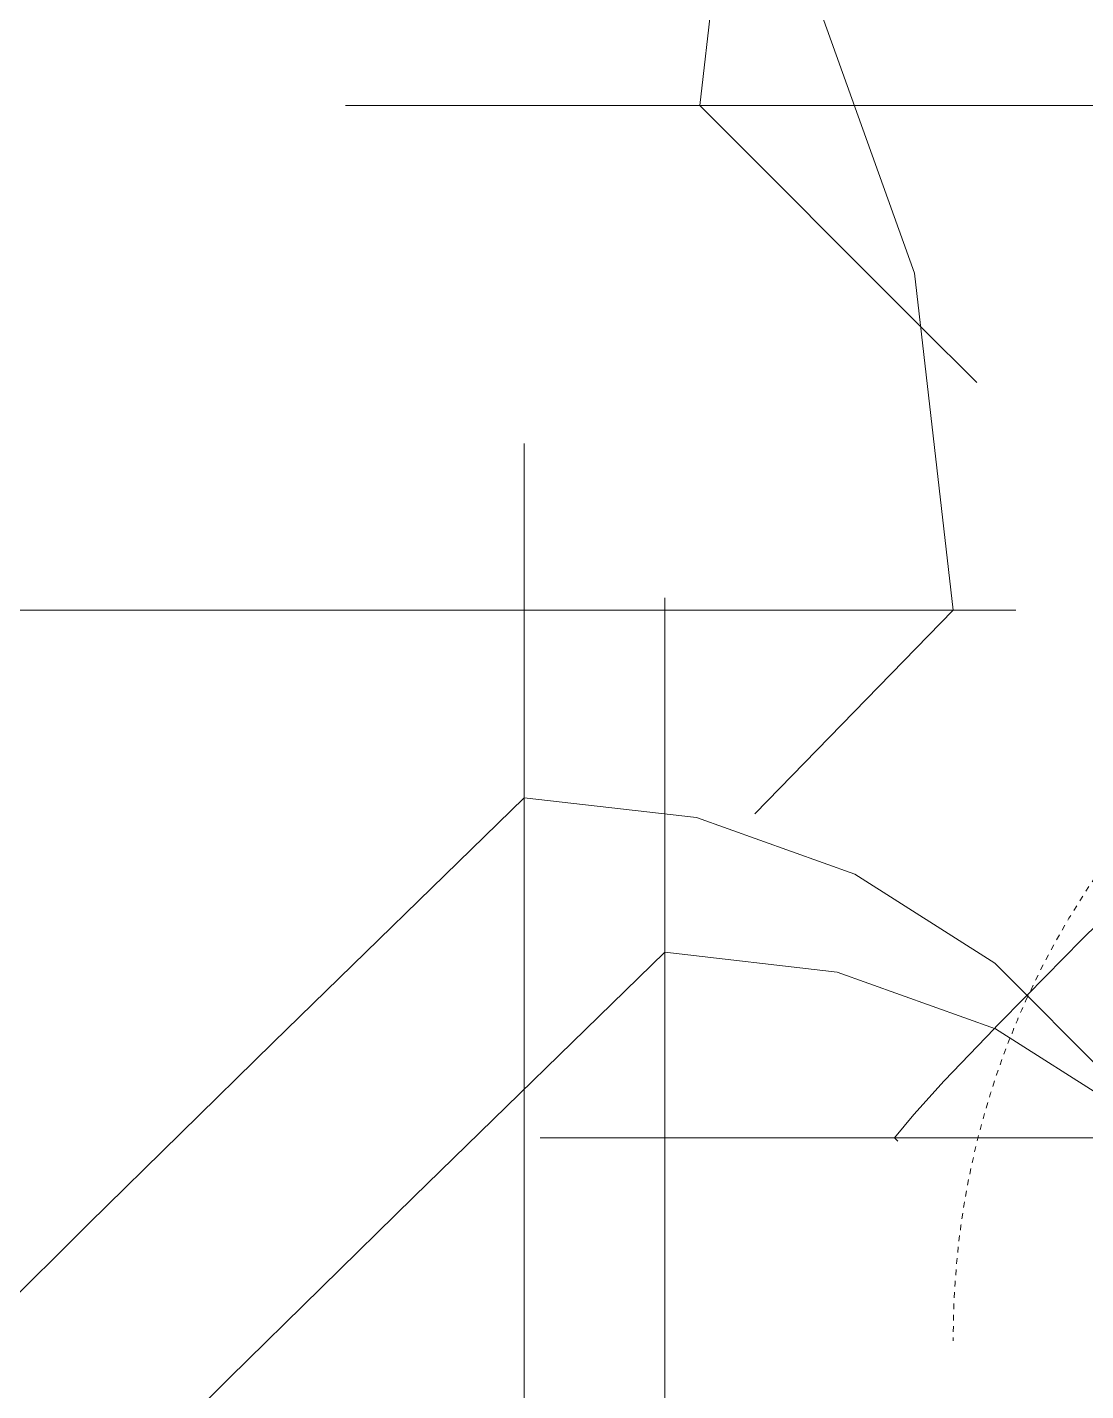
# Model space of a CAD drawing. Header units: inches. Extents: x 9391 to 11530, y 1186 to 2858.
# Drawn here: x 10294.83 to 10318.16, y 2668.33 to 2698.37 of the extents above; entities that cross this region are included whole.
import ezdxf

# ---------------------------------------------------------------- set-up
doc = ezdxf.new("R2010")
doc.units = ezdxf.units.IN
doc.header["$MEASUREMENT"] = 0
doc.linetypes.add('Dash', pattern=[0.25, 0.125, -0.125])
for name, color, linetype, lineweight in [('A-DETL-GENF-1', 254, 'Continuous', 9), ('A-DETL-GENF-2', 253, 'Continuous', 9), ('A-DETL-GENF-3', 9, 'Continuous', 9), ('A-DETL-GENF-HDLN', 1, 'Dash', 9)]:
    doc.layers.add(name, color=color, linetype=linetype, lineweight=lineweight)

# ---------------------------------------------------------------- blocks, each defined once
blk = doc.blocks.new('lupin 26755 - lupin 26755-V123-FLOOR PLAN - ROOF')
at = {"layer": 'A-DETL-GENF-HDLN'}
blk.add_circle((9.724, 6.624), 2.385, dxfattribs=at)
for centre, radius, start, end in [((0, 0), 18, 68.5202, 90.2512), ((0, 0), 18, 65.3804, 68.5202), ((0, 0), 18, 360, 65.3804), ((15.364, -10.234), 18.46, 111.6663, 146.3337), ((-12.131, -1.52), 12.226, 353.6253, 7.1395), ((0, 0), 18, 270.2512, 360)]:
    blk.add_arc(centre, radius, start, end, dxfattribs=at)
blk = doc.blocks.new('magnolia 26756 - magnolia 26756-V124-FLOOR PLAN - ROOF')
at = {"layer": 'A-DETL-GENF-1'}
for p, q in [((7.201, 9.601), (4.367, 12.457)), ((11.198, 5.53), (7.201, 9.601)), ((16.589, 0), (11.198, 5.53)), ((9.245, 0), (8.871, 0)), ((9.533, 0), (9.245, 0)), ((13.536, 0), (9.533, 0)), ((13.243, 0), (12.399, 0)), ((12.399, 0), (12.581, 0)), ((12.581, 0), (12.768, 0)), ((12.768, 0), (12.983, 0)), ((12.983, 0), (14.532, 0)), ((13.605, 0), (13.243, 0)), ((14.449, 0), (13.332, 0)), ((13.332, 0), (14.028, 0)), ((13.564, 0), (13.466, 0)), ((13.466, 0), (13.554, 0)), ((14.132, 0), (13.536, 0)), ((13.554, 0), (13.635, 0)), ((13.683, 0), (13.564, 0)), ((13.927, 0), (13.605, 0)), ((13.635, 0), (13.704, 0)), ((13.819, 0), (13.683, 0)), ((13.704, 0), (13.755, 0)), ((13.775, 0), (13.732, 0)), ((13.732, 0), (13.886, 0)), ((13.755, 0), (13.78, 0)), ((13.78, 0), (13.775, 0)), ((14.26, 0), (13.819, 0)), ((13.886, 0), (14.029, 0)), ((14.211, 0), (13.927, 0)), ((14.028, 0), (14.399, 0)), ((14.029, 0), (14.166, 0)), ((14.507, 0), (14.132, 0)), ((14.166, 0), (14.614, 0)), ((14.457, 0), (14.211, 0)), ((14.399, 0), (14.26, 0)), ((14.655, 0), (14.449, 0)), ((14.666, 0), (14.457, 0)), ((14.684, 0), (14.507, 0)), ((14.532, 0), (14.642, 0)), ((14.614, 0), (14.799, 0)), ((14.642, 0), (14.692, 0)), ((14.818, 0), (14.655, 0)), ((14.84, 0), (14.666, 0)), ((14.692, 0), (14.684, 0)), ((14.799, 0), (15.038, 0)), ((14.932, 0), (14.818, 0)), ((15.183, 0), (14.84, 0)), ((15.177, 0), (14.932, 0)), ((14.932, 0), (15.832, 0)), ((15.087, 0), (14.932, 0)), ((15.038, 0), (15.183, 0)), ((15.216, 0), (15.087, 0)), ((15.651, 0), (15.177, 0)), ((15.183, 0), (15.345, 0)), ((15.319, 0), (15.183, 0)), ((15.703, 0), (15.199, 0)), ((15.199, 0), (16.958, 0)), ((15.329, 0), (15.216, 0)), ((15.466, 0), (15.319, 0)), ((15.436, 0), (15.329, 0)), ((15.345, 0), (15.443, 0)), ((15.549, 0), (15.436, 0)), ((15.443, 0), (15.603, 0)), ((17.156, 0), (15.466, 0)), ((15.832, 0), (15.549, 0)), ((16.324, 0), (15.599, 0)), ((15.599, 0), (15.645, 0)), ((15.603, 0), (15.866, 0)), ((15.649, 0), (15.64, 0)), ((15.64, 0), (15.649, 0)), ((15.645, 0), (15.649, 0)), ((15.649, 0), (15.703, 0)), ((16.432, 0), (15.651, 0)), ((15.803, 0), (15.703, 0)), ((15.703, 0), (15.832, 0)), ((15.862, 0), (15.803, 0)), ((15.832, 0), (16.066, 0)), ((15.866, 0), (15.862, 0)), ((19.399, 0), (15.932, 0)), ((15.932, 0), (16.229, 0)), ((16.066, 0), (16.384, 0)), ((16.151, -3.801), (16.589, 0)), ((16.229, 0), (17.41, 0)), ((16.307, 0), (16.266, 0)), ((16.266, 0), (16.492, 0)), ((18.039, 0), (16.307, 0)), ((16.817, 0), (16.324, 0)), ((16.384, 0), (16.762, 0)), ((16.544, 0), (16.399, 0)), ((16.399, 0), (17.601, 0)), ((16.602, 0), (16.432, 0)), ((16.492, 0), (16.666, 0)), ((16.706, 0), (16.544, 0)), ((17.429, 0), (16.602, 0)), ((16.666, 0), (16.816, 0)), ((16.885, 0), (16.706, 0)), ((16.762, 0), (18.158, 0)), ((16.816, 0), (17.014, 0)), ((16.978, 0), (16.817, 0)), ((17.503, 0), (16.885, 0)), ((16.958, 0), (17.732, 0)), ((17.083, 0), (16.978, 0)), ((17.014, 0), (17.678, 0)), ((17.36, 0), (17.083, 0)), ((17.517, 0), (17.156, 0)), ((17.865, 0), (17.36, 0)), ((17.41, 0), (17.609, 0)), ((17.599, 0), (17.429, 0)), ((17.732, 0), (17.503, 0)), ((17.526, 0), (17.507, 0)), ((17.507, 0), (17.599, 0)), ((17.73, 0), (17.517, 0)), ((17.598, 0), (17.526, 0)), ((17.965, 0), (17.598, 0)), ((17.601, 0), (17.813, 0)), ((17.609, 0), (17.732, 0)), ((17.678, 0), (17.852, 0)), ((17.732, 0), (17.73, 0)), ((17.813, 0), (17.914, 0)), ((17.852, 0), (17.965, 0)), ((17.914, 0), (17.865, 0)), ((18.424, 0), (18.039, 0)), ((18.158, 0), (18.68, 0)), ((18.653, 0), (18.424, 0)), ((18.971, 0), (18.653, 0)), ((18.68, 0), (19.215, 0)), ((19.327, 0), (18.971, 0)), ((19.163, 0), (19.065, 0)), ((19.065, 0), (19.554, 0)), ((19.334, 0), (19.163, 0)), ((19.215, 0), (19.403, 0)), ((19.671, 0), (19.327, 0)), ((19.553, 0), (19.334, 0)), ((19.893, 0), (19.399, 0)), ((19.403, 0), (19.767, 0)), ((19.739, 0), (19.465, 0)), ((19.465, 0), (19.822, 0)), ((19.794, 0), (19.553, 0)), ((19.554, 0), (19.714, 0)), ((19.953, 0), (19.671, 0)), ((19.714, 0), (20.132, 0)), ((20.044, 0), (19.739, 0)), ((19.767, 0), (19.957, 0)), ((20.032, 0), (19.794, 0)), ((19.822, 0), (20.956, 0)), ((20.132, 0), (19.893, 0)), ((20.123, 0), (19.953, 0)), ((19.957, 0), (20.265, 0)), ((20.242, 0), (20.032, 0)), ((20.265, 0), (20.044, 0)), ((20.132, 0), (20.123, 0)), ((20.203, 0), (20.132, 0)), ((21.226, 0), (20.203, 0)), ((20.865, 0), (20.242, 0)), ((22.013, 0), (20.465, 0)), ((20.465, 0), (21.433, 0)), ((20.9, 0), (20.865, 0)), ((20.978, 0), (20.9, 0)), ((20.956, 0), (21.137, 0)), ((21.311, 0), (20.978, 0)), ((21.137, 0), (21.265, 0)), ((21.339, 0), (21.226, 0)), ((21.265, 0), (21.339, 0)), ((21.405, 0), (21.311, 0)), ((21.465, 0), (21.405, 0)), ((21.433, 0), (21.63, 0)), ((21.479, 0), (21.465, 0)), ((21.465, 0), (21.604, 0)), ((21.8, 0), (21.465, 0)), ((21.516, 0), (21.479, 0)), ((21.865, 0), (21.516, 0)), ((21.604, 0), (21.727, 0)), ((21.63, 0), (21.779, 0)), ((21.727, 0), (22.188, 0)), ((21.779, 0), (21.865, 0)), ((22.7, 0), (21.8, 0)), ((22.364, 0), (22.109, 0)), ((22.109, 0), (22.132, 0)), ((22.132, 0), (22.259, 0)), ((22.188, 0), (22.332, 0)), ((22.259, 0), (23.165, 0)), ((22.332, 0), (22.383, 0)), ((22.383, 0), (22.364, 0)), ((23.664, 0), (22.7, 0)), ((23.165, 0), (24.07, 0)), ((24.398, 0), (23.664, 0)), ((24.07, 0), (24.26, 0)), ((24.26, 0), (24.379, 0)), ((24.379, 0), (24.398, 0)), ((1.867, 0), (4.463, 0)), ((4.463, 0), (6.666, 0)), ((4.842, 0), (4.632, 0)), ((4.632, 0), (4.644, 0)), ((4.644, 0), (5.23, 0)), ((6.666, 0), (4.842, 0)), ((5.23, 0), (6.019, 0)), ((6.019, 0), (7.6, 0)), ((7.404, 0), (7.2, 0)), ((7.2, 0), (7.842, 0)), ((7.87, 0), (7.404, 0)), ((7.6, 0), (7.794, 0)), ((7.794, 0), (7.947, 0)), ((7.842, 0), (8.497, 0)), ((8.24, 0), (7.87, 0)), ((7.947, 0), (8.199, 0)), ((8.199, 0), (8.362, 0)), ((8.723, 0), (8.24, 0)), ((8.45, 0), (8.266, 0)), ((8.266, 0), (9.94, 0)), ((8.362, 0), (8.45, 0)), ((8.497, 0), (9.149, 0)), ((9.333, 0), (8.723, 0)), ((9.149, 0), (10.391, 0)), ((9.477, 0), (9.333, 0)), ((9.679, 0), (9.477, 0)), ((10.48, 0), (9.679, 0)), ((9.94, 0), (10.249, 0)), ((10.249, 0), (10.457, 0)), ((10.391, 0), (11.459, 0)), ((10.457, 0), (10.533, 0)), ((10.533, 0), (10.48, 0)), ((11.459, 0), (11.598, 0)), ((11.598, 0), (11.881, 0)), ((11.881, 0), (12.138, 0)), ((12.138, 0), (12.246, 0)), ((12.246, 0), (12.333, 0)), ((12.333, 0), (12.451, 0)), ((12.451, 0), (12.501, 0)), ((12.501, 0), (12.534, 0)), ((12.534, 0), (12.586, 0)), ((12.586, 0), (12.707, 0)), ((12.707, 0), (12.933, 0)), ((12.933, 0), (13.286, 0)), ((13.286, 0), (13.413, 0)), ((13.413, 0), (13.985, 0)), ((13.985, 0), (14.123, 0)), ((14.123, 0), (14.275, 0)), ((14.275, 0), (14.437, 0)), ((14.437, 0), (14.603, 0)), ((14.603, 0), (14.77, 0)), ((14.77, 0), (14.932, 0)), ((14.932, 0), (15.161, 0)), ((15.161, 0), (15.873, 0)), ((15.873, 0), (16.71, 0)), ((16.71, 0), (17.096, 0)), ((17.096, 0), (17.416, 0)), ((17.416, 0), (17.565, 0)), ((17.445, 0), (17.422, 0)), ((17.422, 0), (17.465, 0)), ((17.732, 0), (17.445, 0)), ((17.465, 0), (17.599, 0)), ((17.565, 0), (17.671, 0)), ((17.599, 0), (17.868, 0)), ((17.671, 0), (17.705, 0)), ((17.705, 0), (17.726, 0)), ((17.726, 0), (17.732, 0)), ((17.868, 0), (18.034, 0)), ((18.034, 0), (18.131, 0)), ((18.131, 0), (18.259, 0)), ((18.259, 0), (18.36, 0)), ((18.36, 0), (18.532, 0)), ((18.532, 0), (18.961, 0)), ((18.961, 0), (19.363, 0)), ((19.363, 0), (19.701, 0)), ((19.921, 0), (19.599, 0)), ((19.599, 0), (21.356, 0)), ((19.701, 0), (19.932, 0)), ((20.019, 0), (19.921, 0)), ((19.932, 0), (20.019, 0)), ((21.356, 0), (21.706, 0)), ((21.706, 0), (21.954, 0)), ((21.954, 0), (22.065, 0)), ((22.065, 0), (22.013, 0)), ((14.902, -7.292), (16.151, -3.801)), ((12.942, -10.372), (14.902, -7.292)), ((10.372, -12.942), (12.942, -10.372))]:
    blk.add_line(p, q, dxfattribs=at)
at = {"layer": 'A-DETL-GENF-3'}
for p, q in [((6.833, 0), (0, 0)), ((7.156, 0), (6.833, 0)), ((7.553, 0), (7.156, 0)), ((7.993, 0), (7.553, 0)), ((8.443, 0), (7.993, 0)), ((8.871, 0), (8.443, 0))]:
    blk.add_line(p, q, dxfattribs=at)
blk = doc.blocks.new('magnolia 26756 - magnolia 26756-V125-FLOOR PLAN - ROOF')
at = {"layer": 'A-DETL-GENF-1'}
for p, q in [((0, 24.379), (0, 24.398)), ((0, 24.398), (0, 23.664)), ((0, 24.26), (0, 24.379)), ((0, 24.07), (0, 24.26)), ((0, 23.165), (0, 24.07)), ((0, 23.664), (0, 22.7)), ((0, 22.259), (0, 23.165)), ((0, 22.7), (0, 21.8)), ((0, 22.332), (0, 22.383)), ((0, 22.383), (0, 22.364)), ((0, 22.364), (0, 22.109)), ((0, 22.188), (0, 22.332)), ((0, 22.132), (0, 22.259)), ((0, 21.727), (0, 22.188)), ((0, 22.109), (0, 22.132)), ((0, 21.954), (0, 22.065)), ((0, 22.065), (0, 22.013)), ((0, 22.013), (0, 20.465)), ((0, 21.706), (0, 21.954)), ((0, 21.779), (0, 21.865)), ((0, 21.865), (0, 21.516)), ((0, 21.8), (0, 21.465)), ((0, 21.63), (0, 21.779)), ((0, 21.604), (0, 21.727)), ((0, 21.356), (0, 21.706)), ((0, 21.433), (0, 21.63)), ((0, 21.465), (0, 21.604)), ((0, 21.516), (0, 21.479)), ((0, 21.479), (0, 21.465)), ((0, 21.465), (0, 21.405)), ((0, 20.465), (0, 21.433)), ((0, 21.405), (0, 21.311)), ((0, 19.599), (0, 21.356)), ((0, 21.265), (0, 21.339)), ((0, 21.339), (0, 21.226)), ((0, 21.311), (0, 20.978)), ((0, 21.137), (0, 21.265)), ((0, 21.226), (0, 20.203)), ((0, 20.956), (0, 21.137)), ((0, 20.978), (0, 20.9)), ((0, 19.822), (0, 20.956)), ((0, 20.9), (0, 20.865)), ((0, 20.865), (0, 20.242)), ((0, 19.957), (0, 20.265)), ((0, 20.265), (0, 20.044)), ((0, 20.242), (0, 20.032)), ((0, 20.203), (0, 20.132)), ((0, 19.714), (0, 20.132)), ((0, 20.132), (0, 20.123)), ((0, 20.132), (0, 19.893)), ((0, 20.123), (0, 19.953)), ((0, 20.044), (0, 19.739)), ((0, 20.032), (0, 19.794)), ((0, 19.932), (0, 20.019)), ((0, 20.019), (0, 19.921)), ((0, 19.767), (0, 19.957)), ((0, 19.953), (0, 19.671)), ((0, 19.701), (0, 19.932)), ((0, 19.921), (0, 19.599)), ((0, 19.893), (0, 19.399)), ((0, 19.465), (0, 19.822)), ((0, 19.794), (0, 19.553)), ((0, 19.403), (0, 19.767)), ((0, 19.739), (0, 19.465)), ((0, 19.554), (0, 19.714)), ((0, 19.363), (0, 19.701)), ((0, 19.671), (0, 19.327)), ((0, 19.065), (0, 19.554)), ((0, 19.553), (0, 19.334)), ((0, 19.215), (0, 19.403)), ((0, 19.399), (0, 15.932)), ((0, 18.961), (0, 19.363)), ((0, 19.334), (0, 19.163)), ((0, 19.327), (0, 18.971)), ((0, 18.68), (0, 19.215)), ((0, 19.163), (0, 19.065)), ((0, 18.971), (0, 18.653)), ((0, 18.532), (0, 18.961)), ((0, 18.158), (0, 18.68)), ((0, 18.653), (0, 18.424)), ((0, 18.36), (0, 18.532)), ((0, 18.424), (0, 18.039)), ((0, 18.259), (0, 18.36)), ((0, 18.131), (0, 18.259)), ((0, 16.762), (0, 18.158)), ((0, 18.034), (0, 18.131)), ((0, 18.039), (0, 16.307)), ((0, 17.868), (0, 18.034)), ((0, 17.852), (0, 17.965)), ((0, 17.965), (0, 17.598)), ((0, 17.813), (0, 17.914)), ((0, 17.914), (0, 17.865)), ((0, 17.599), (0, 17.868)), ((0, 17.865), (0, 17.36)), ((0, 17.678), (0, 17.852)), ((0, 17.601), (0, 17.813)), ((0, 17.726), (0, 17.732)), ((0, 17.732), (0, 17.445)), ((0, 16.958), (0, 17.732)), ((0, 17.732), (0, 17.503)), ((0, 17.609), (0, 17.732)), ((0, 17.732), (0, 17.73)), ((0, 17.73), (0, 17.517)), ((0, 17.705), (0, 17.726)), ((0, 17.671), (0, 17.705)), ((0, 17.014), (0, 17.678)), ((0, 17.565), (0, 17.671)), ((0, 17.41), (0, 17.609)), ((0, 16.399), (0, 17.601)), ((0, 17.465), (0, 17.599)), ((0, 17.507), (0, 17.599)), ((0, 17.599), (0, 17.429)), ((0, 17.598), (0, 17.526)), ((0, 17.416), (0, 17.565)), ((0, 17.526), (0, 17.507)), ((0, 17.517), (0, 17.156)), ((0, 17.503), (0, 16.885)), ((0, 17.422), (0, 17.465)), ((0, 17.445), (0, 17.422)), ((0, 17.429), (0, 16.602)), ((0, 17.096), (0, 17.416)), ((0, 16.229), (0, 17.41)), ((0, 17.36), (0, 17.083)), ((0, 17.156), (0, 15.466)), ((0, 16.71), (0, 17.096)), ((0, 17.083), (0, 16.978)), ((0, 16.816), (0, 17.014)), ((0, 16.978), (0, 16.817)), ((0, 15.199), (0, 16.958)), ((0, 16.885), (0, 16.706)), ((0, 16.817), (0, 16.324)), ((0, 16.666), (0, 16.816)), ((0, 16.384), (0, 16.762)), ((0, 15.873), (0, 16.71)), ((0, 16.706), (0, 16.544)), ((0, 16.492), (0, 16.666)), ((0, 16.602), (0, 16.432)), ((0, 16.544), (0, 16.399)), ((0, 16.266), (0, 16.492)), ((0, 16.432), (0, 15.651)), ((0, 16.066), (0, 16.384)), ((0, 16.324), (0, 15.599)), ((0, 16.307), (0, 16.266)), ((0, 15.932), (0, 16.229)), ((0, 15.832), (0, 16.066)), ((0, 15.161), (0, 15.873)), ((0, 15.603), (0, 15.866)), ((0, 15.866), (0, 15.862)), ((0, 15.862), (0, 15.803)), ((0, 14.932), (0, 15.832)), ((0, 15.832), (0, 15.549)), ((0, 15.703), (0, 15.832)), ((0, 15.803), (0, 15.703)), ((0, 15.703), (0, 15.199)), ((0, 15.649), (0, 15.703)), ((0, 15.651), (0, 15.177)), ((0, 15.645), (0, 15.649)), ((0, 15.649), (0, 15.64)), ((0, 15.64), (0, 15.649)), ((0, 15.599), (0, 15.645)), ((0, 15.443), (0, 15.603)), ((0, 15.549), (0, 15.436)), ((0, 15.466), (0, 15.319)), ((0, 15.345), (0, 15.443)), ((0, 15.436), (0, 15.329)), ((0, 15.183), (0, 15.345)), ((0, 15.329), (0, 15.216)), ((0, 15.319), (0, 15.183)), ((0, 15.216), (0, 15.087)), ((0, 15.038), (0, 15.183)), ((0, 15.183), (0, 14.84)), ((0, 15.177), (0, 14.932)), ((0, 14.932), (0, 15.161)), ((0, 15.087), (0, 14.932)), ((0, 14.799), (0, 15.038)), ((0, 14.77), (0, 14.932)), ((0, 14.932), (0, 14.818)), ((0, 14.84), (0, 14.666)), ((0, 14.818), (0, 14.655)), ((0, 14.614), (0, 14.799)), ((0, 14.603), (0, 14.77)), ((0, 14.666), (0, 14.457)), ((0, 14.655), (0, 14.449)), ((0, 14.166), (0, 14.614)), ((0, 14.437), (0, 14.603)), ((0, 14.457), (0, 14.211)), ((0, 14.449), (0, 13.332)), ((0, 14.275), (0, 14.437)), ((0, 14.028), (0, 14.399)), ((0, 14.399), (0, 14.26)), ((0, 14.123), (0, 14.275)), ((0, 14.26), (0, 13.819)), ((0, 14.211), (0, 13.927)), ((0, 14.029), (0, 14.166)), ((0, 13.985), (0, 14.123)), ((0, 13.886), (0, 14.029)), ((0, 13.332), (0, 14.028)), ((0, 13.413), (0, 13.985)), ((0, 13.927), (0, 13.605)), ((0, 13.732), (0, 13.886)), ((0, 13.819), (0, 13.683)), ((0, 13.755), (0, 13.78)), ((0, 13.78), (0, 13.775)), ((0, 13.775), (0, 13.732)), ((0, 13.704), (0, 13.755)), ((0, 13.635), (0, 13.704)), ((0, 13.683), (0, 13.564)), ((0, 13.554), (0, 13.635)), ((0, 13.605), (0, 13.243)), ((0, 13.564), (0, 13.466)), ((0, 13.466), (0, 13.554)), ((4.367, 12.457), (3.138, 13.672)), ((0, 13.286), (0, 13.413)), ((0, 12.933), (0, 13.286)), ((0, 13.243), (0, 12.399)), ((0, 12.707), (0, 12.933)), ((0, 12.768), (0, 12.859)), ((0, 12.581), (0, 12.768)), ((0, 12.586), (0, 12.707)), ((0, 12.534), (0, 12.586)), ((0, 12.399), (0, 12.581)), ((0, 12.501), (0, 12.534)), ((0, 12.451), (0, 12.501)), ((0, 12.333), (0, 12.451)), ((7.201, 9.601), (4.367, 12.457))]:
    blk.add_line(p, q, dxfattribs=at)
at = {"layer": 'A-DETL-GENF-2'}
for p, q in [((-0.072, 16.517), (0, 16.589)), ((0.511, 16.164), (0, 16.589)), ((1.254, 15.496), (0.511, 16.164)), ((2.412, 14.388), (1.254, 15.496)), ((0, 14.597), (0, 14.507)), ((0, 14.507), (0, 14.132)), ((0, 14.132), (0, 13.536)), ((0, 13.536), (0, 10.998))]:
    blk.add_line(p, q, dxfattribs=at)
at = {"layer": 'A-DETL-GENF-3'}
for p, q in [((0, 14.642), (0, 14.692)), ((0, 14.692), (0, 14.684)), ((0, 14.684), (0, 14.597)), ((0, 14.532), (0, 14.642)), ((0, 12.983), (0, 14.532)), ((2.462, 14.341), (2.412, 14.388)), ((3.138, 13.672), (2.462, 14.341)), ((0, 12.859), (0, 12.983))]:
    blk.add_line(p, q, dxfattribs=at)
blk = doc.blocks.new('magnolia 26756 - magnolia 26756-V126-FLOOR PLAN - ROOF')
at = {"layer": 'A-DETL-GENF-1'}
for p, q in [((7.201, 9.601), (4.367, 12.457)), ((11.198, 5.53), (7.201, 9.601)), ((16.589, 0), (11.198, 5.53)), ((7.156, 0), (6.833, 0)), ((7.553, 0), (7.156, 0)), ((7.993, 0), (7.553, 0)), ((8.443, 0), (7.993, 0)), ((8.871, 0), (8.443, 0)), ((9.245, 0), (8.871, 0)), ((9.533, 0), (9.245, 0)), ((13.536, 0), (9.533, 0)), ((13.243, 0), (12.399, 0)), ((12.399, 0), (12.581, 0)), ((12.581, 0), (12.768, 0)), ((12.768, 0), (12.983, 0)), ((12.983, 0), (14.532, 0)), ((13.605, 0), (13.243, 0)), ((14.449, 0), (13.332, 0)), ((13.332, 0), (14.028, 0)), ((13.564, 0), (13.466, 0)), ((13.466, 0), (13.554, 0)), ((14.132, 0), (13.536, 0)), ((13.554, 0), (13.635, 0)), ((13.683, 0), (13.564, 0)), ((13.927, 0), (13.605, 0)), ((13.635, 0), (13.704, 0)), ((13.819, 0), (13.683, 0)), ((13.704, 0), (13.755, 0)), ((13.775, 0), (13.732, 0)), ((13.732, 0), (13.886, 0)), ((13.755, 0), (13.78, 0)), ((13.78, 0), (13.775, 0)), ((14.26, 0), (13.819, 0)), ((13.886, 0), (14.029, 0)), ((14.211, 0), (13.927, 0)), ((14.028, 0), (14.399, 0)), ((14.029, 0), (14.166, 0)), ((14.507, 0), (14.132, 0)), ((14.166, 0), (14.614, 0)), ((14.457, 0), (14.211, 0)), ((14.399, 0), (14.26, 0)), ((14.655, 0), (14.449, 0)), ((14.666, 0), (14.457, 0)), ((14.684, 0), (14.507, 0)), ((14.532, 0), (14.642, 0)), ((14.614, 0), (14.799, 0)), ((14.642, 0), (14.692, 0)), ((14.818, 0), (14.655, 0)), ((14.84, 0), (14.666, 0)), ((14.692, 0), (14.684, 0)), ((14.799, 0), (15.038, 0)), ((14.932, 0), (14.818, 0)), ((15.183, 0), (14.84, 0)), ((15.177, 0), (14.932, 0)), ((14.932, 0), (15.832, 0)), ((15.087, 0), (14.932, 0)), ((15.038, 0), (15.183, 0)), ((15.216, 0), (15.087, 0)), ((15.651, 0), (15.177, 0)), ((15.183, 0), (15.345, 0)), ((15.319, 0), (15.183, 0)), ((15.703, 0), (15.199, 0)), ((15.199, 0), (16.958, 0)), ((15.329, 0), (15.216, 0)), ((15.466, 0), (15.319, 0)), ((15.436, 0), (15.329, 0)), ((15.345, 0), (15.443, 0)), ((15.549, 0), (15.436, 0)), ((15.443, 0), (15.603, 0)), ((17.156, 0), (15.466, 0)), ((15.832, 0), (15.549, 0)), ((16.324, 0), (15.599, 0)), ((15.599, 0), (15.645, 0)), ((15.603, 0), (15.866, 0)), ((15.649, 0), (15.64, 0)), ((15.64, 0), (15.649, 0)), ((15.645, 0), (15.649, 0)), ((15.649, 0), (15.703, 0)), ((16.432, 0), (15.651, 0)), ((15.803, 0), (15.703, 0)), ((15.703, 0), (15.832, 0)), ((15.862, 0), (15.803, 0)), ((15.832, 0), (16.066, 0)), ((15.866, 0), (15.862, 0)), ((19.399, 0), (15.932, 0)), ((15.932, 0), (16.229, 0)), ((16.066, 0), (16.384, 0)), ((16.151, -3.801), (16.589, 0)), ((16.229, 0), (17.41, 0)), ((16.307, 0), (16.266, 0)), ((16.266, 0), (16.492, 0)), ((18.039, 0), (16.307, 0)), ((16.817, 0), (16.324, 0)), ((16.384, 0), (16.762, 0)), ((16.544, 0), (16.399, 0)), ((16.399, 0), (17.601, 0)), ((16.602, 0), (16.432, 0)), ((16.492, 0), (16.666, 0)), ((16.706, 0), (16.544, 0)), ((17.429, 0), (16.602, 0)), ((16.666, 0), (16.816, 0)), ((16.885, 0), (16.706, 0)), ((16.762, 0), (18.158, 0)), ((16.816, 0), (17.014, 0)), ((16.978, 0), (16.817, 0)), ((17.503, 0), (16.885, 0)), ((16.958, 0), (17.732, 0)), ((17.083, 0), (16.978, 0)), ((17.014, 0), (17.678, 0)), ((17.36, 0), (17.083, 0)), ((17.517, 0), (17.156, 0)), ((17.865, 0), (17.36, 0)), ((17.41, 0), (17.609, 0)), ((17.599, 0), (17.429, 0)), ((17.732, 0), (17.503, 0)), ((17.526, 0), (17.507, 0)), ((17.507, 0), (17.599, 0)), ((17.73, 0), (17.517, 0)), ((17.598, 0), (17.526, 0)), ((17.965, 0), (17.598, 0)), ((17.601, 0), (17.813, 0)), ((17.609, 0), (17.732, 0)), ((17.678, 0), (17.852, 0)), ((17.732, 0), (17.73, 0)), ((17.813, 0), (17.914, 0)), ((17.852, 0), (17.965, 0)), ((17.914, 0), (17.865, 0)), ((18.424, 0), (18.039, 0)), ((18.158, 0), (18.68, 0)), ((18.653, 0), (18.424, 0)), ((18.971, 0), (18.653, 0)), ((18.68, 0), (19.215, 0)), ((19.327, 0), (18.971, 0)), ((19.163, 0), (19.065, 0)), ((19.065, 0), (19.554, 0)), ((19.334, 0), (19.163, 0)), ((19.215, 0), (19.403, 0)), ((19.671, 0), (19.327, 0)), ((19.553, 0), (19.334, 0)), ((19.893, 0), (19.399, 0)), ((19.403, 0), (19.767, 0)), ((19.739, 0), (19.465, 0)), ((19.465, 0), (19.822, 0)), ((19.794, 0), (19.553, 0)), ((19.554, 0), (19.714, 0)), ((19.953, 0), (19.671, 0)), ((19.714, 0), (20.132, 0)), ((20.044, 0), (19.739, 0)), ((19.767, 0), (19.957, 0)), ((20.032, 0), (19.794, 0)), ((19.822, 0), (20.956, 0)), ((20.132, 0), (19.893, 0)), ((20.123, 0), (19.953, 0)), ((19.957, 0), (20.265, 0)), ((20.242, 0), (20.032, 0)), ((20.265, 0), (20.044, 0)), ((20.132, 0), (20.123, 0)), ((20.203, 0), (20.132, 0)), ((21.226, 0), (20.203, 0)), ((20.865, 0), (20.242, 0)), ((22.013, 0), (20.465, 0)), ((20.465, 0), (21.433, 0)), ((20.9, 0), (20.865, 0)), ((20.978, 0), (20.9, 0)), ((20.956, 0), (21.137, 0)), ((21.311, 0), (20.978, 0)), ((21.137, 0), (21.265, 0)), ((21.339, 0), (21.226, 0)), ((21.265, 0), (21.339, 0)), ((21.405, 0), (21.311, 0)), ((21.465, 0), (21.405, 0)), ((21.433, 0), (21.63, 0)), ((21.479, 0), (21.465, 0)), ((21.465, 0), (21.604, 0)), ((21.8, 0), (21.465, 0)), ((21.516, 0), (21.479, 0)), ((21.865, 0), (21.516, 0)), ((21.604, 0), (21.727, 0)), ((21.63, 0), (21.779, 0)), ((21.727, 0), (22.188, 0)), ((21.779, 0), (21.865, 0)), ((22.7, 0), (21.8, 0)), ((22.364, 0), (22.109, 0)), ((22.109, 0), (22.132, 0)), ((22.132, 0), (22.259, 0)), ((22.188, 0), (22.332, 0)), ((22.259, 0), (23.165, 0)), ((22.332, 0), (22.383, 0)), ((22.383, 0), (22.364, 0)), ((23.664, 0), (22.7, 0)), ((23.165, 0), (24.07, 0)), ((24.398, 0), (23.664, 0)), ((24.07, 0), (24.26, 0)), ((24.26, 0), (24.379, 0)), ((24.379, 0), (24.398, 0)), ((6.019, 0), (7.6, 0)), ((7.404, 0), (7.2, 0)), ((7.2, 0), (7.842, 0)), ((7.87, 0), (7.404, 0)), ((7.6, 0), (7.794, 0)), ((7.794, 0), (7.947, 0)), ((7.842, 0), (8.497, 0)), ((8.24, 0), (7.87, 0)), ((7.947, 0), (8.199, 0)), ((8.199, 0), (8.362, 0)), ((8.723, 0), (8.24, 0)), ((8.45, 0), (8.266, 0)), ((8.266, 0), (9.94, 0)), ((8.362, 0), (8.45, 0)), ((8.497, 0), (9.149, 0)), ((9.333, 0), (8.723, 0)), ((9.149, 0), (10.391, 0)), ((9.477, 0), (9.333, 0)), ((9.679, 0), (9.477, 0)), ((10.48, 0), (9.679, 0)), ((9.94, 0), (10.249, 0)), ((10.249, 0), (10.457, 0)), ((10.391, 0), (11.459, 0)), ((10.457, 0), (10.533, 0)), ((10.533, 0), (10.48, 0)), ((11.459, 0), (11.598, 0)), ((11.598, 0), (11.881, 0)), ((11.881, 0), (12.138, 0)), ((12.138, 0), (12.246, 0)), ((12.246, 0), (12.333, 0)), ((12.333, 0), (12.451, 0)), ((12.451, 0), (12.501, 0)), ((12.501, 0), (12.534, 0)), ((12.534, 0), (12.586, 0)), ((12.586, 0), (12.707, 0)), ((12.707, 0), (12.933, 0)), ((12.933, 0), (13.286, 0)), ((13.286, 0), (13.413, 0)), ((13.413, 0), (13.985, 0)), ((13.985, 0), (14.123, 0)), ((14.123, 0), (14.275, 0)), ((14.275, 0), (14.437, 0)), ((14.437, 0), (14.603, 0)), ((14.603, 0), (14.77, 0)), ((14.77, 0), (14.932, 0)), ((14.932, 0), (15.161, 0)), ((15.161, 0), (15.873, 0)), ((15.873, 0), (16.71, 0)), ((16.71, 0), (17.096, 0)), ((17.096, 0), (17.416, 0)), ((17.416, 0), (17.565, 0)), ((17.445, 0), (17.422, 0)), ((17.422, 0), (17.465, 0)), ((17.732, 0), (17.445, 0)), ((17.465, 0), (17.599, 0)), ((17.565, 0), (17.671, 0)), ((17.599, 0), (17.868, 0)), ((17.671, 0), (17.705, 0)), ((17.705, 0), (17.726, 0)), ((17.726, 0), (17.732, 0)), ((17.868, 0), (18.034, 0)), ((18.034, 0), (18.131, 0)), ((18.131, 0), (18.259, 0)), ((18.259, 0), (18.36, 0)), ((18.36, 0), (18.532, 0)), ((18.532, 0), (18.961, 0)), ((18.961, 0), (19.363, 0)), ((19.363, 0), (19.701, 0)), ((19.921, 0), (19.599, 0)), ((19.599, 0), (21.356, 0)), ((19.701, 0), (19.932, 0)), ((20.019, 0), (19.921, 0)), ((19.932, 0), (20.019, 0)), ((21.356, 0), (21.706, 0)), ((21.706, 0), (21.954, 0)), ((21.954, 0), (22.065, 0)), ((22.065, 0), (22.013, 0)), ((14.902, -7.292), (16.151, -3.801)), ((12.942, -10.372), (14.902, -7.292))]:
    blk.add_line(p, q, dxfattribs=at)
blk = doc.blocks.new('magnolia 26756 - magnolia 26756-V166-FLOOR PLAN - ROOF')
at = {"layer": 'A-DETL-GENF-1'}
for p, q in [((-17.433, 0), (-20.865, 0)), ((-17.433, 0), (-16.799, 0)), ((-16.595, 0), (-17.027, 0)), ((-16.799, 0), (-16.662, 0)), ((-16.662, 0), (-16.546, 0)), ((-16.506, 0), (-16.655, 0)), ((-16.655, 0), (-16.552, 0)), ((-16.538, 0), (-16.595, 0)), ((-16.552, 0), (-16.538, 0)), ((-16.546, 0), (-16.462, 0)), ((-16.431, 0), (-16.506, 0)), ((-16.462, 0), (-16.42, 0)), ((-16.42, 0), (-16.431, 0)), ((-15.81, 0), (-15.932, 0)), ((-15.932, 0), (-14.932, 0)), ((-15.567, 0), (-15.81, 0)), ((-15.239, 0), (-15.567, 0)), ((-13.796, 0), (-15.239, 0)), ((-14.932, 0), (-13.199, 0)), ((-13.199, 0), (-14.266, 0)), ((-14.266, 0), (-13.824, 0)), ((-13.824, 0), (-13.671, 0)), ((-13.466, 0), (-13.796, 0)), ((-13.671, 0), (-13.545, 0)), ((-13.545, 0), (-13.199, 0)), ((-13.199, 0), (-12.304, 0)), ((-12.304, 0), (-12.095, 0)), ((-12.095, 0), (-11.97, 0)), ((-11.97, 0), (-11.953, 0)), ((-24.236, 0), (-24.398, 0)), ((-24.398, 0), (-24.171, 0)), ((-23.863, 0), (-24.236, 0)), ((-24.171, 0), (-23.955, 0)), ((-23.199, 0), (-24.132, 0)), ((-24.132, 0), (-23.983, 0)), ((-23.983, 0), (-22.031, 0)), ((-23.955, 0), (-22.932, 0)), ((-22.678, 0), (-23.863, 0)), ((-23.416, 0), (-23.437, 0)), ((-23.437, 0), (-23.199, 0)), ((-23.332, 0), (-23.416, 0)), ((-22.985, 0), (-23.332, 0)), ((-22.932, 0), (-23.018, 0)), ((-23.018, 0), (-22.948, 0)), ((-22.575, 0), (-22.985, 0)), ((-22.948, 0), (-22.798, 0)), ((-22.798, 0), (-21.187, 0)), ((-20.532, 0), (-22.678, 0)), ((-21.704, 0), (-22.575, 0)), ((-22.455, 0), (-22.539, 0)), ((-22.539, 0), (-22.532, 0)), ((-22.532, 0), (-22.369, 0)), ((-21.997, 0), (-22.455, 0)), ((-22.369, 0), (-20.735, 0)), ((-22.031, 0), (-21.865, 0)), ((-21.891, 0), (-21.997, 0)), ((-21.865, 0), (-21.891, 0)), ((-21, 0), (-21.704, 0)), ((-21.597, 0), (-21.599, 0)), ((-21.599, 0), (-21.298, 0)), ((-21.546, 0), (-21.597, 0)), ((-21.428, 0), (-21.546, 0)), ((-20.399, 0), (-21.428, 0)), ((-21.227, 0), (-21.332, 0)), ((-21.332, 0), (-20.658, 0)), ((-21.298, 0), (-21.227, 0)), ((-21.187, 0), (-20.695, 0)), ((-19.999, 0), (-21.065, 0)), ((-21.065, 0), (-20.91, 0)), ((-20.979, 0), (-21.001, 0)), ((-21.001, 0), (-20.865, 0)), ((-20.799, 0), (-21, 0)), ((-20.84, 0), (-20.979, 0)), ((-20.91, 0), (-20.697, 0)), ((-19.965, 0), (-20.84, 0)), ((-20.71, 0), (-20.799, 0)), ((-20.735, 0), (-19.999, 0)), ((-20.5, 0), (-20.71, 0)), ((-20.697, 0), (-20.431, 0)), ((-20.695, 0), (-20.279, 0)), ((-20.658, 0), (-20.466, 0)), ((-20.442, 0), (-20.532, 0)), ((-20.202, 0), (-20.5, 0)), ((-20.466, 0), (-20.239, 0)), ((-20.376, 0), (-20.442, 0)), ((-20.431, 0), (-18.932, 0)), ((-20.076, 0), (-20.399, 0)), ((-20.131, 0), (-20.376, 0)), ((-20.279, 0), (-19.97, 0)), ((-20.239, 0), (-19.965, 0)), ((-19.844, 0), (-20.202, 0)), ((-19.968, 0), (-20.131, 0)), ((-19.377, 0), (-20.076, 0)), ((-19.97, 0), (-19.697, 0)), ((-19.732, 0), (-19.968, 0)), ((-19.46, 0), (-19.844, 0)), ((-19.561, 0), (-19.732, 0)), ((-19.697, 0), (-19.564, 0)), ((-19.564, 0), (-19.414, 0)), ((-19.472, 0), (-19.561, 0)), ((-18.932, 0), (-19.472, 0)), ((-19.079, 0), (-19.46, 0)), ((-19.414, 0), (-19.12, 0)), ((-18.566, 0), (-19.377, 0)), ((-19.12, 0), (-19.006, 0)), ((-18.732, 0), (-19.079, 0)), ((-19.006, 0), (-18.932, 0)), ((-18.932, 0), (-18.746, 0)), ((-18.746, 0), (-18.581, 0)), ((-17.949, 0), (-18.732, 0)), ((-18.581, 0), (-18.056, 0)), ((-17.599, 0), (-18.566, 0)), ((-18.056, 0), (-17.821, 0)), ((-17.318, 0), (-17.949, 0)), ((-17.821, 0), (-17.532, 0)), ((-17.567, 0), (-17.599, 0)), ((-17.599, 0), (-17.567, 0)), ((-17.568, 0), (-17.599, 0)), ((-17.548, 0), (-17.568, 0)), ((-16.947, 0), (-17.567, 0)), ((-17.567, 0), (-17.546, 0)), ((-17.537, 0), (-17.548, 0)), ((-17.546, 0), (-17.536, 0)), ((-17.536, 0), (-17.537, 0)), ((-17.532, 0), (-17.502, 0)), ((-17.502, 0), (-17.449, 0)), ((-17.449, 0), (-17.376, 0)), ((-17.376, 0), (-17.283, 0)), ((-16.775, 0), (-17.318, 0)), ((-17.283, 0), (-17.171, 0)), ((-17.027, 0), (-17.199, 0)), ((-17.199, 0), (-13.732, 0)), ((-17.171, 0), (-16.899, 0)), ((-16.868, 0), (-16.947, 0)), ((-16.899, 0), (-16.868, 0)), ((-16.255, 0), (-16.775, 0)), ((-15.695, 0), (-16.255, 0)), ((-15.031, 0), (-15.695, 0)), ((-15.518, 0), (-15.599, 0)), ((-15.599, 0), (-14.948, 0)), ((-14.568, 0), (-15.518, 0)), ((-14.199, 0), (-15.031, 0)), ((-14.948, 0), (-14.474, 0)), ((-14.744, 0), (-14.82, 0)), ((-14.82, 0), (-14.806, 0)), ((-14.806, 0), (-14.725, 0)), ((-14.267, 0), (-14.744, 0)), ((-14.725, 0), (-14.199, 0)), ((-14.202, 0), (-14.568, 0)), ((-14.474, 0), (-13.115, 0)), ((-13.905, 0), (-14.202, 0)), ((-13.732, 0), (-13.905, 0)), ((-13.054, 0), (-13.466, 0)), ((-11.923, 0), (-13.181, 0)), ((-13.115, 0), (-12.599, 0)), ((-12.942, 0), (-13.054, 0)), ((-12.864, 0), (-12.942, 0)), ((-12.599, 0), (-12.864, 0)), ((-11.953, 0), (-12.066, 0)), ((-12.066, 0), (-11.691, 0)), ((-11.4, 0), (-11.923, 0)), ((-11.691, 0), (-11.351, 0)), ((-10.869, 0), (-11.4, 0)), ((-11.351, 0), (-10.417, 0)), ((6.833, 0), (-10.933, 0)), ((-10.933, 0), (-10.847, 0)), ((-10.814, 0), (-10.869, 0)), ((-10.847, 0), (-10.791, 0)), ((-10.776, 0), (-10.814, 0)), ((-10.791, 0), (-10.762, 0)), ((-10.758, 0), (-10.776, 0)), ((-10.762, 0), (-10.758, 0)), ((-10.417, 0), (-10.09, 0)), ((-10.09, 0), (-9.733, 0)), ((-9.733, 0), (-9.283, 0)), ((-9.283, 0), (-9.122, 0)), ((-9.122, 0), (-8.999, 0)), ((-8.999, 0), (-8.907, 0)), ((-8.907, 0), (-8.799, 0)), ((-8.799, 0), (-8.585, 0)), ((-8.585, 0), (-8.333, 0)), ((-8.333, 0), (-8.057, 0)), ((-11.724, -4.865), (-10.484, -6.105))]:
    blk.add_line(p, q, dxfattribs=at)
at = {"layer": 'A-DETL-GENF-3'}
for p, q in [((-16.589, 0), (-16.151, 3.801)), ((-16.589, 0), (-11.724, -4.865)), ((-14.121, 0), (-14.267, 0)), ((-13.181, 0), (-14.121, 0))]:
    blk.add_line(p, q, dxfattribs=at)
blk = doc.blocks.new('holly 26751 - holly 26751-V167-FLOOR PLAN - ROOF')
at = {"layer": 'A-DETL-GENF-1'}
for p, q in [((29.106, 14.243), (31.546, 7.425)), ((31.546, 7.425), (32.403, 0)), ((12.796, 0), (11.754, 0)), ((12.796, 0), (13.986, 0)), ((13.986, 0), (14.433, 0)), ((14.433, 0), (14.581, 0)), ((14.581, 0), (16.069, 0)), ((16.069, 0), (15.326, 0)), ((15.326, 0), (15.623, 0)), ((15.623, 0), (18.897, 0)), ((18.897, 0), (18.748, 0)), ((18.748, 0), (18.822, 0)), ((18.822, 0), (18.985, 0)), ((18.985, 0), (19.213, 0)), ((19.213, 0), (19.478, 0)), ((19.478, 0), (19.754, 0)), ((19.754, 0), (20.016, 0)), ((20.016, 0), (20.236, 0)), ((20.236, 0), (20.98, 0)), ((20.98, 0), (23.808, 0)), ((23.808, 0), (23.212, 0)), ((23.212, 0), (23.361, 0)), ((23.361, 0), (24.105, 0)), ((24.105, 0), (26.188, 0)), ((26.188, 0), (26.486, 0)), ((26.486, 0), (26.337, 0)), ((26.337, 0), (26.784, 0)), ((26.784, 0), (27.021, 0)), ((27.021, 0), (27.294, 0)), ((27.294, 0), (27.576, 0)), ((27.576, 0), (27.841, 0)), ((27.841, 0), (28.063, 0)), ((28.063, 0), (28.215, 0)), ((28.215, 0), (28.272, 0)), ((28.272, 0), (29.165, 0)), ((29.168, 0), (28.867, 0)), ((28.867, 0), (28.915, 0)), ((28.915, 0), (29.209, 0)), ((29.165, 0), (29.506, 0)), ((29.185, 0), (29.165, 0)), ((29.165, 0), (29.373, 0)), ((29.425, 0), (29.168, 0)), ((29.256, 0), (29.185, 0)), ((29.209, 0), (29.701, 0)), ((29.698, 0), (29.256, 0)), ((29.373, 0), (31.389, 0)), ((29.612, 0), (29.425, 0)), ((29.506, 0), (29.678, 0)), ((29.704, 0), (29.612, 0)), ((29.678, 0), (29.704, 0)), ((29.76, 0), (29.698, 0)), ((29.701, 0), (29.76, 0)), ((30.356, 0), (30.206, 0)), ((30.206, 0), (30.802, 0)), ((31.029, 0), (30.356, 0)), ((31.498, 0), (30.802, 0)), ((30.802, 0), (31.083, 0)), ((30.802, 0), (31.843, 0)), ((31.104, 0), (31.029, 0)), ((31.083, 0), (31.113, 0)), ((31.113, 0), (31.097, 0)), ((31.097, 0), (31.104, 0)), ((32.141, 0), (31.099, 0)), ((31.099, 0), (31.397, 0)), ((31.389, 0), (31.546, 0)), ((31.397, 0), (32.736, 0)), ((31.558, 0), (31.498, 0)), ((31.546, 0), (31.558, 0)), ((33.618, 0), (31.546, 0)), ((31.843, 0), (32.141, 0)), ((32.736, 0), (32.587, 0)), ((32.587, 0), (33.577, 0)), ((33.577, 0), (33.712, 0)), ((33.778, 0), (33.618, 0)), ((33.712, 0), (33.778, 0)), ((16.962, 0), (-0.739, 0)), ((17.516, 0), (16.962, 0)), ((18.346, 0), (17.516, 0)), ((19.319, 0), (18.346, 0)), ((20.304, 0), (19.319, 0)), ((21.787, 0), (20.304, 0)), ((22.022, 0), (21.787, 0)), ((23.529, 0), (22.022, 0)), ((24.263, 0), (23.529, 0)), ((24.475, 0), (24.263, 0)), ((24.552, 0), (24.475, 0)), ((25.593, 0), (24.552, 0)), ((30.653, 0), (25.444, 0)), ((25.444, 0), (27.677, 0)), ((26.038, 0), (25.593, 0)), ((26.17, 0), (26.038, 0)), ((26.319, 0), (26.17, 0)), ((26.486, 0), (26.319, 0)), ((26.706, 0), (26.486, 0)), ((27.379, 0), (26.635, 0)), ((26.635, 0), (26.804, 0)), ((26.804, 0), (26.706, 0)), ((28.718, 0), (27.379, 0)), ((27.677, 0), (28.643, 0)), ((32.403, 0), (28.028, -4.488)), ((28.643, 0), (28.718, 0)), ((29.812, 0), (29.76, 0)), ((29.76, 0), (30.743, 0)), ((29.915, 0), (29.812, 0)), ((30.054, 0), (29.915, 0)), ((30.212, 0), (30.054, 0)), ((30.375, 0), (30.212, 0)), ((30.527, 0), (30.375, 0)), ((30.653, 0), (30.527, 0)), ((31.099, 0), (30.653, 0)), ((30.802, 0), (30.653, 0)), ((30.743, 0), (30.802, 0)), ((33.331, 0), (31.099, 0)), ((31.546, 0), (33.331, 0))]:
    blk.add_line(p, q, dxfattribs=at)

msp = doc.modelspace()

# ---------------------------------------------------------------- block references
at = {"layer": 'A-DETL-GENF-1'}
for name, p in [('magnolia 26756 - magnolia 26756-V166-FLOOR PLAN - ROOF', (10326.242, 2696.647)), ('holly 26751 - holly 26751-V167-FLOOR PLAN - ROOF', (10282.837, 2685.528))]:
    msp.add_blockref(name, p, dxfattribs=at)
at = {"layer": 'A-DETL-GENF-1', "rotation": 90.00000000000124}
for name, p in [('magnolia 26756 - magnolia 26756-V125-FLOOR PLAN - ROOF', (10330.532, 2673.902)), ('magnolia 26756 - magnolia 26756-V124-FLOOR PLAN - ROOF', (10305.78, 2664.806)), ('magnolia 26756 - magnolia 26756-V126-FLOOR PLAN - ROOF', (10308.881, 2661.402))]:
    msp.add_blockref(name, p, dxfattribs=at)
at = {"layer": 'A-DETL-GENF-2', "rotation": 90.00000000000124}
msp.add_blockref('lupin 26755 - lupin 26755-V123-FLOOR PLAN - ROOF', (10333.238, 2669.504), dxfattribs=at)

doc.saveas('drawing.dxf')
